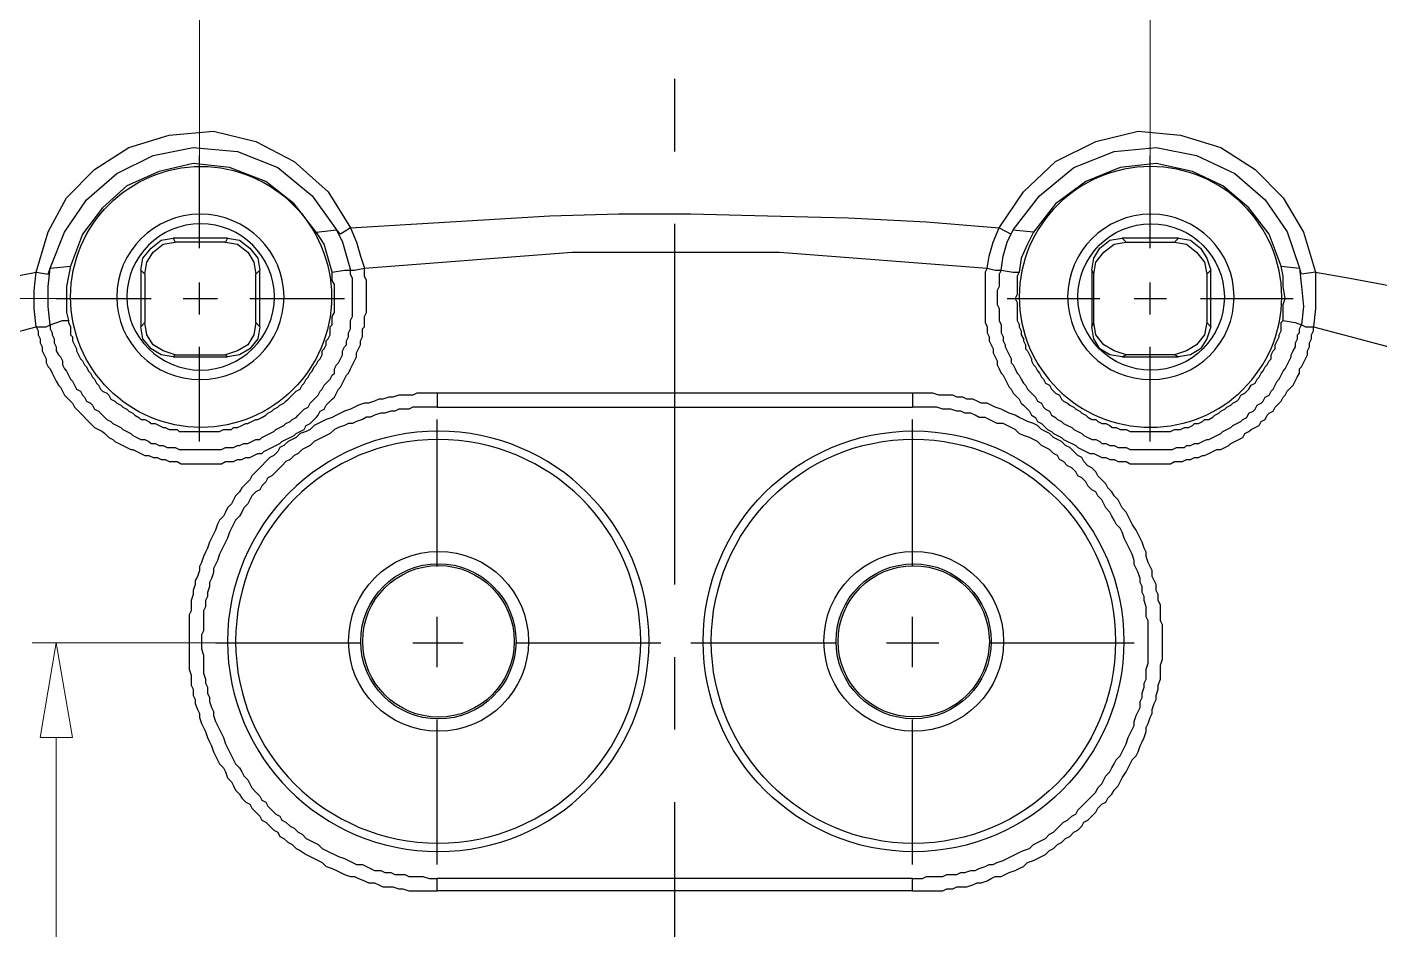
# Model space of a CAD drawing. Header units: millimetres. Extents: x 9 to 367, y 9 to 251.
# Drawn here: x 321.54 to 349.97, y 207.41 to 226.39 of the extents above; entities that cross this region are included whole.
import ezdxf

# ---------------------------------------------------------------- set-up
doc = ezdxf.new("R2010")
doc.units = ezdxf.units.MM
doc.layers.add('图层 1', color=7, linetype='Continuous')

msp = doc.modelspace()

# ---------------------------------------------------------------- linework, layer by layer
at = {"layer": '图层 1', "color": 3, "lineweight": 5}
for points in [[(325.162227, 223.689369), (325.162227, 237.532369)], [(345.143808, 223.689369), (345.143808, 237.532369)], [(322.156737, 220.683702), (298.111404, 220.683702)], [(325.500894, 213.444667), (321.648561, 213.444667)], [(321.818071, 211.454965), (322.156737, 213.444631)], [(322.156737, 213.444667), (322.495404, 211.455)], [(321.818071, 211.454965), (322.495404, 211.454965)], [(322.156737, 211.454965), (322.156737, 205.485965)]]:
    msp.add_lwpolyline(points, dxfattribs=at)
at = {"layer": '图层 1', "color": 1, "lineweight": 25}
for points in [[(335.153, 223.773929), (335.153, 225.297929)], [(325.162227, 221.742035), (325.162227, 223.689369)], [(345.143808, 221.742035), (345.143808, 223.689369)], [(335.153, 214.672333), (335.153, 222.25)], [(325.162227, 220.345035), (325.162227, 221.022369)], [(345.143808, 220.345035), (345.143808, 221.022369)], [(322.156737, 220.683702), (324.146404, 220.683702)], [(324.823596, 220.683702), (325.543263, 220.683702)], [(326.220561, 220.683702), (328.21058, 220.683702)], [(342.137929, 220.683702), (344.085616, 220.683702)], [(344.805141, 220.683702), (345.482474, 220.683702)], [(346.202141, 220.683702), (348.149474, 220.683702)], [(325.162227, 217.678), (325.162227, 219.667667)], [(345.143808, 217.678), (345.143808, 219.667667)], [(330.157631, 215.053369), (330.157631, 218.143702)], [(340.148404, 215.053369), (340.148404, 218.143702)], [(330.157631, 212.936702), (330.157631, 213.995035)], [(340.148404, 212.936702), (340.148404, 213.995035)], [(325.500894, 213.444667), (328.549247, 213.444667)], [(329.64949, 213.444667), (330.707824, 213.444667)], [(331.808526, 213.444667), (334.856878, 213.444667)], [(335.491667, 213.444667), (338.539667, 213.444667)], [(339.597859, 213.444667), (340.698526, 213.444667)], [(341.756929, 213.444667), (344.805282, 213.444667)], [(335.153, 211.624298), (335.153, 213.148298)], [(330.157631, 208.787929), (330.157631, 211.835929)], [(340.148404, 208.787929), (340.148404, 211.835929)], [(335.153, 202.480333), (335.153, 210.100333)]]:
    msp.add_lwpolyline(points, dxfattribs=at)
at = {"layer": '图层 1', "color": 7, "lineweight": 25}
for points in [[(321.733333, 221.234035), (321.987333, 222.080702), (322.368333, 222.800369), (322.960647, 223.393035), (323.680667, 223.858702), (324.527333, 224.112702), (325.458667, 224.197369), (326.347667, 223.985702), (327.152, 223.562369), (327.871667, 222.927369), (328.337333, 222.165369)], [(341.968808, 222.165263), (342.476455, 222.927263), (343.153788, 223.562263), (344.000808, 223.985596), (344.889455, 224.197263), (345.778808, 224.112596), (346.625122, 223.858596), (347.344788, 223.392929), (347.937808, 222.800263), (348.360788, 222.080596), (348.615141, 221.233929)], [(322.029596, 221.318631), (322.325929, 222.080631), (322.791596, 222.757965), (323.426596, 223.308298), (324.188596, 223.689298), (325.035616, 223.858631), (325.966596, 223.773965), (326.813616, 223.435298), (327.532929, 222.842631), (328.040929, 222.122965)], [(342.265071, 222.123035), (342.815404, 222.842702), (343.535071, 223.435369), (344.381737, 223.774035), (345.270737, 223.858702), (346.117404, 223.689369), (346.921737, 223.308369), (347.556737, 222.758035), (348.022051, 222.080702), (348.276404, 221.318702)], [(327.617561, 222.080667), (327.152247, 222.673333), (326.559227, 223.139), (325.797227, 223.435333), (325.03558, 223.52), (324.315914, 223.350667), (323.63858, 223.054333), (323.130227, 222.588667), (322.706894, 222.038333), (322.452894, 221.361)], [(347.895404, 221.361), (347.641051, 222.038333), (347.218071, 222.588667), (346.667737, 223.054333), (346.032737, 223.350667), (345.270737, 223.52), (344.508384, 223.435333), (343.788718, 223.139), (343.154071, 222.673333), (342.688404, 222.080667)], [(328.337227, 222.165263), (329.734227, 222.249929), (331.131227, 222.334596), (332.528227, 222.419263), (333.967561, 222.461596), (335.491561, 222.461596), (337.100227, 222.419263), (338.793914, 222.376929), (340.444561, 222.292263), (341.968914, 222.165263)], [(327.956192, 221.234035), (327.871878, 221.530369), (327.787212, 221.826702), (327.617526, 222.080702)], [(327.617561, 222.080667), (328.040894, 222.123)], [(328.040965, 222.123035), (328.167965, 221.869035), (328.252631, 221.572702), (328.337298, 221.276369)], [(328.125702, 222.038298), (328.041035, 222.122965)], [(328.337227, 222.165263), (328.125561, 222.038263)], [(328.337227, 222.165263), (328.464227, 221.868929), (328.549247, 221.572596), (328.633561, 221.318596)], [(341.714526, 221.318631), (341.756859, 221.572631), (341.841526, 221.868965), (341.968878, 222.165298)], [(341.968808, 222.165263), (342.222808, 222.038263), (342.265141, 222.122929)], [(342.010824, 221.276227), (342.053157, 221.572561), (342.137824, 221.868894), (342.265176, 222.122894)], [(342.265071, 222.123035), (342.688404, 222.080702)], [(342.688474, 222.080667), (342.561474, 221.826667), (342.434122, 221.530333), (342.391788, 221.234)], [(323.934737, 221.276227), (323.977071, 221.530227), (324.146404, 221.741894), (324.357718, 221.911227), (324.612071, 221.953561)], [(324.019157, 221.191667), (324.06149, 221.445667), (324.18849, 221.657333), (324.400157, 221.826667), (324.65451, 221.869)], [(324.612071, 221.953737), (324.654404, 221.869071)], [(325.755141, 221.953737), (324.612141, 221.953737)], [(325.712772, 221.868965), (324.654439, 221.868965)], [(325.712772, 221.868965), (325.966772, 221.826631), (326.178086, 221.657298), (326.305439, 221.445631), (326.347772, 221.191631)], [(325.755141, 221.953737), (325.712808, 221.869071)], [(325.755141, 221.953737), (326.009141, 221.911404), (326.220455, 221.742071), (326.390141, 221.530404), (326.432474, 221.276404)], [(343.915965, 221.276227), (343.958298, 221.530227), (344.085298, 221.741894), (344.296965, 221.911227), (344.550965, 221.953561)], [(343.958333, 221.191667), (344.000667, 221.445667), (344.17, 221.657333), (344.381667, 221.826667), (344.635667, 221.869)], [(344.550894, 221.953737), (344.635561, 221.869071)], [(345.736333, 221.953737), (344.551, 221.953737)], [(344.635631, 221.868965), (345.651631, 221.868965)], [(345.651596, 221.868965), (345.905596, 221.826631), (346.117263, 221.657298), (346.286596, 221.445631), (346.328929, 221.191631)], [(345.736333, 221.953737), (345.651667, 221.869071)], [(345.736333, 221.953737), (345.990333, 221.911404), (346.202, 221.742071), (346.329, 221.530404), (346.413667, 221.276404)], [(328.633526, 221.318631), (332.993859, 221.657298), (337.354545, 221.657298), (341.714526, 221.318631)], [(319.531929, 220.810631), (320.293929, 220.979965), (321.055929, 221.106965), (321.733263, 221.233965)], [(321.733333, 220.090965), (321.691, 220.471965), (321.691, 220.852965), (321.733333, 221.233965)], [(321.733333, 221.234035), (321.987333, 221.191702), (322.029667, 221.318702)], [(321.733333, 220.090965), (321.775667, 220.006298), (321.775667, 219.921631), (321.818, 219.836965), (321.818, 219.752298), (321.860333, 219.667631), (321.860333, 219.582965), (321.902314, 219.498298), (321.945, 219.413631), (321.945, 219.328965), (321.987333, 219.244298), (322.029667, 219.201965), (322.072, 219.117298), (322.114333, 219.032631), (322.156667, 218.947965), (322.199, 218.863298), (322.240981, 218.820965), (322.283667, 218.736298), (322.326, 218.651631), (322.368333, 218.609298), (322.453, 218.524631), (322.495333, 218.482298), (322.537667, 218.397631), (322.622333, 218.312965), (322.664667, 218.270631), (322.707, 218.228298), (322.791667, 218.143631), (322.834, 218.101298), (322.918667, 218.016631), (322.960647, 217.974298), (323.045667, 217.931965), (323.130333, 217.889631), (323.172667, 217.847298), (323.257333, 217.762631), (323.342, 217.720298), (323.384333, 217.677965), (323.469, 217.635631), (323.553667, 217.593298), (323.638333, 217.550965), (323.723, 217.508631), (323.765333, 217.508631), (323.85, 217.466298), (323.934667, 217.423965), (324.018981, 217.381631), (324.104, 217.381631), (324.188667, 217.339298), (324.273333, 217.339298), (324.357647, 217.296965), (324.442667, 217.296965), (324.527333, 217.254631), (324.612, 217.254631), (324.696667, 217.254631), (324.781333, 217.212298), (324.866, 217.212298), (324.950667, 217.212298), (325.035333, 217.212298), (325.12, 217.212298), (325.204667, 217.212298), (325.289333, 217.212298), (325.374, 217.212298), (325.458667, 217.212298), (325.543333, 217.212298), (325.628, 217.212298), (325.712667, 217.254631), (325.797333, 217.254631), (325.882, 217.254631), (325.966667, 217.296965), (326.051333, 217.296965), (326.135647, 217.339298), (326.220667, 217.339298), (326.305333, 217.381631), (326.39, 217.423965), (326.474314, 217.423965), (326.517, 217.466298), (326.601667, 217.508631), (326.686333, 217.550965), (326.771, 217.593298), (326.855667, 217.635631), (326.898, 217.677965), (326.982667, 217.720298), (327.067333, 217.762631), (327.152, 217.804965), (327.193981, 217.847298), (327.279, 217.889631), (327.363667, 217.931965), (327.406, 218.016631), (327.490667, 218.058965), (327.532647, 218.101298), (327.617667, 218.185965), (327.66, 218.228298), (327.702333, 218.312965), (327.787, 218.355298), (327.829333, 218.439965), (327.871667, 218.482298), (327.956333, 218.566965), (327.998667, 218.609298), (328.041, 218.693965), (328.083333, 218.778631), (328.125667, 218.820965), (328.168, 218.905631), (328.210333, 218.990298), (328.252314, 219.074965), (328.295, 219.117298), (328.337333, 219.201965), (328.379667, 219.286631), (328.422, 219.371298), (328.464333, 219.455965), (328.464333, 219.540631), (328.506667, 219.625298), (328.549, 219.709965), (328.549, 219.794631), (328.590981, 219.879298), (328.590981, 219.963965), (328.590981, 220.048631), (328.633667, 220.090965), (328.633667, 220.175631), (328.633667, 220.302631), (328.676, 220.387298), (328.676, 220.471965), (328.676, 220.556631), (328.676, 220.641298), (328.676, 220.725965), (328.676, 220.810631), (328.676, 220.895298), (328.676, 220.979965), (328.676, 221.064631), (328.633667, 221.149298), (328.633667, 221.233965), (328.633667, 221.318631)], [(322.029596, 220.133333), (321.987263, 220.514333), (321.987263, 220.937667), (322.029596, 221.318667)], [(322.029596, 221.318631), (322.452929, 221.360965)], [(322.029596, 220.133333), (322.029596, 220.048667), (322.071929, 219.964), (322.071929, 219.921667), (322.114263, 219.837), (322.114263, 219.752333), (322.156596, 219.667667), (322.156596, 219.583), (322.198929, 219.498333), (322.241263, 219.456), (322.283596, 219.371333), (322.283596, 219.286667), (322.325929, 219.202), (322.368263, 219.159667), (322.410596, 219.075), (322.452929, 218.990333), (322.495263, 218.948), (322.537596, 218.863333), (322.580282, 218.778667), (322.664596, 218.736333), (322.706929, 218.651667), (322.749263, 218.609333), (322.791596, 218.524667), (322.876263, 218.482333), (322.918949, 218.44), (322.960929, 218.355333), (323.045596, 218.313), (323.087929, 218.270667), (323.172596, 218.186), (323.214929, 218.143667), (323.299596, 218.101333), (323.341929, 218.059), (323.426596, 218.016667), (323.511263, 217.974333), (323.553596, 217.932), (323.638616, 217.889667), (323.722929, 217.847333), (323.765263, 217.805), (323.849929, 217.762667), (323.934596, 217.720333), (324.019263, 217.720333), (324.103929, 217.678), (324.146263, 217.635667), (324.230929, 217.635667), (324.315596, 217.593333), (324.400263, 217.593333), (324.484929, 217.551), (324.569596, 217.551), (324.654263, 217.551), (324.738929, 217.508667), (324.823596, 217.508667), (324.865929, 217.508667), (324.950596, 217.508667), (325.035616, 217.508667), (325.119929, 217.508667), (325.204596, 217.508667), (325.289263, 217.508667), (325.373929, 217.508667), (325.458596, 217.508667), (325.543263, 217.508667), (325.627929, 217.508667), (325.712596, 217.551), (325.797263, 217.551), (325.881929, 217.551), (325.966596, 217.593333), (326.008929, 217.593333), (326.093949, 217.635667), (326.178263, 217.635667), (326.262929, 217.678), (326.347596, 217.720333), (326.432263, 217.720333), (326.474596, 217.762667), (326.559263, 217.805), (326.643929, 217.847333), (326.728596, 217.889667), (326.770929, 217.932), (326.855596, 217.974333), (326.940263, 218.016667), (326.982596, 218.059), (327.067263, 218.101333), (327.109596, 218.143667), (327.194263, 218.186), (327.236596, 218.228333), (327.321263, 218.313), (327.363596, 218.355333), (327.448263, 218.397667), (327.490596, 218.482333), (327.532929, 218.524667), (327.617596, 218.609333), (327.659929, 218.651667), (327.702263, 218.736333), (327.744596, 218.778667), (327.786929, 218.863333), (327.829263, 218.905667), (327.913929, 218.990333), (327.956263, 219.075), (327.998596, 219.117333), (327.998596, 219.202), (328.040929, 219.286667), (328.083263, 219.329), (328.125596, 219.413667), (328.167929, 219.498333), (328.167929, 219.583), (328.210616, 219.667667), (328.252596, 219.71), (328.252596, 219.794667), (328.294929, 219.879333), (328.294929, 219.964), (328.337263, 220.048667), (328.337263, 220.133333), (328.337263, 220.218), (328.379596, 220.302667), (328.379596, 220.387333), (328.379596, 220.472), (328.379596, 220.556667), (328.379596, 220.599), (328.379596, 220.683667), (328.379596, 220.768333), (328.379596, 220.853), (328.379596, 220.937667), (328.379596, 221.022333), (328.379596, 221.107), (328.337263, 221.191667), (328.337263, 221.276333)], [(322.453, 221.361), (322.410667, 221.149333), (322.368333, 220.937667), (322.368333, 220.683667)], [(322.410631, 220.217894), (322.410631, 220.175561), (322.452965, 220.090894), (322.452965, 220.006227), (322.452965, 219.921561), (322.495298, 219.879227), (322.495298, 219.794561), (322.537631, 219.709894), (322.579965, 219.625227), (322.579965, 219.582894), (322.622298, 219.498227), (322.664631, 219.413561), (322.706965, 219.371227), (322.749298, 219.286561), (322.791631, 219.244227), (322.833965, 219.159561), (322.876298, 219.117227), (322.918631, 219.032561), (322.960965, 218.990227), (323.003298, 218.905561), (323.045631, 218.863227), (323.087965, 218.778561), (323.130298, 218.736227), (323.214965, 218.693894), (323.257298, 218.651561), (323.299631, 218.566894), (323.384298, 218.524561), (323.426631, 218.482227), (323.511298, 218.439894), (323.553631, 218.397561), (323.638298, 218.355227), (323.680631, 218.312894), (323.765298, 218.270561), (323.807631, 218.228227), (323.892298, 218.185894), (323.934631, 218.143561), (324.019298, 218.143561), (324.103965, 218.101227), (324.146298, 218.058894), (324.230965, 218.058894), (324.315631, 218.016561), (324.400298, 217.974227), (324.442631, 217.974227), (324.527298, 217.931894), (324.611965, 217.931894), (324.696631, 217.931894), (324.738965, 217.889561), (324.823631, 217.889561), (324.908298, 217.889561), (324.992965, 217.889561), (325.077631, 217.889561), (325.162298, 217.889561), (325.204631, 217.889561), (325.289298, 217.889561), (325.373965, 217.889561), (325.458631, 217.889561), (325.543298, 217.889561), (325.585631, 217.889561), (325.670298, 217.931894), (325.754965, 217.931894), (325.839631, 217.931894), (325.881965, 217.974227), (325.966631, 217.974227), (326.051298, 218.016561), (326.135965, 218.058894), (326.178298, 218.058894), (326.262965, 218.101227), (326.347631, 218.143561), (326.389965, 218.143561), (326.474631, 218.185894), (326.559298, 218.228227), (326.601631, 218.270561), (326.686298, 218.312894), (326.728631, 218.355227), (326.813298, 218.397561), (326.855631, 218.439894), (326.940298, 218.482227), (326.982631, 218.524561), (327.024965, 218.566894), (327.109631, 218.651561), (327.151965, 218.693894), (327.194298, 218.736227), (327.278965, 218.778561), (327.321298, 218.863227), (327.363631, 218.905561), (327.405965, 218.990227), (327.448298, 219.032561), (327.490631, 219.117227), (327.532965, 219.159561), (327.575298, 219.244227), (327.617631, 219.286561), (327.659965, 219.371227), (327.702298, 219.413561), (327.744631, 219.498227), (327.744631, 219.582894), (327.786965, 219.625227), (327.829298, 219.709894), (327.829298, 219.794561), (327.871631, 219.836894), (327.913965, 219.921561), (327.913965, 220.006227), (327.913965, 220.090894), (327.956298, 220.133227), (327.956298, 220.217894), (327.956298, 220.302561), (327.998631, 220.387227), (327.998631, 220.471894), (327.998631, 220.514227), (327.998631, 220.598894), (327.998631, 220.683561), (327.998631, 220.768227), (327.998631, 220.852894), (327.998631, 220.937561), (327.998631, 220.979894), (327.956298, 221.064561), (327.956298, 221.149227), (327.956298, 221.233894)], [(323.934737, 221.276227), (324.019051, 221.191561)], [(323.934737, 221.276227), (323.934737, 220.090894)], [(324.019157, 221.191667), (324.019157, 220.175667)], [(326.347702, 220.175702), (326.347702, 221.191702)], [(326.432439, 221.276227), (326.347772, 221.191561)], [(326.432439, 220.090965), (326.432439, 221.276298)], [(327.956192, 221.234035), (328.210545, 221.276369), (328.337192, 221.276369)], [(328.337227, 221.276227), (328.421894, 221.276227)], [(328.422, 221.276227), (328.633667, 221.318561)], [(341.714526, 221.318631), (341.672192, 221.233965), (341.672192, 221.149298), (341.672192, 221.064631), (341.672192, 220.979965), (341.672192, 220.895298), (341.672192, 220.810631), (341.672192, 220.725965), (341.672192, 220.641298), (341.672192, 220.556631), (341.672192, 220.471965), (341.672192, 220.387298), (341.672192, 220.302631), (341.672192, 220.175631), (341.714526, 220.090965), (341.714526, 220.048631), (341.714526, 219.963965), (341.756859, 219.879298), (341.756859, 219.794631), (341.799192, 219.709965), (341.841526, 219.625298), (341.841526, 219.540631), (341.883859, 219.455965), (341.926545, 219.371298), (341.926545, 219.286631), (341.968878, 219.201965), (342.010859, 219.117298), (342.053192, 219.074965), (342.095526, 218.990298), (342.137859, 218.905631), (342.180192, 218.820965), (342.222526, 218.778631), (342.265212, 218.693965), (342.349526, 218.609298), (342.391859, 218.566965), (342.434192, 218.482298), (342.476526, 218.439965), (342.561192, 218.355298), (342.603878, 218.312965), (342.646212, 218.228298), (342.730526, 218.185965), (342.772859, 218.101298), (342.857526, 218.058965), (342.899859, 218.016631), (342.984878, 217.931965), (343.069192, 217.889631), (343.111526, 217.847298), (343.196192, 217.804965), (343.280859, 217.762631), (343.323545, 217.720298), (343.407859, 217.677965), (343.492526, 217.635631), (343.577192, 217.593298), (343.619526, 217.550965), (343.704545, 217.508631), (343.788859, 217.466298), (343.873526, 217.423965), (343.958192, 217.423965), (344.043212, 217.381631), (344.127526, 217.339298), (344.212192, 217.339298), (344.296859, 217.296965), (344.381878, 217.296965), (344.466192, 217.254631), (344.550859, 217.254631), (344.635526, 217.254631), (344.720545, 217.212298), (344.805212, 217.212298), (344.889526, 217.212298), (344.974192, 217.212298), (345.058859, 217.212298), (345.143878, 217.212298), (345.228192, 217.212298), (345.312859, 217.212298), (345.397526, 217.212298), (345.482545, 217.212298), (345.566859, 217.212298), (345.651526, 217.254631), (345.736192, 217.254631), (345.821212, 217.254631), (345.905526, 217.296965), (345.990192, 217.296965), (346.074859, 217.339298), (346.159878, 217.339298), (346.244192, 217.381631), (346.286526, 217.381631), (346.371192, 217.423965), (346.455859, 217.466298), (346.540878, 217.508631), (346.625192, 217.508631), (346.709859, 217.550965), (346.794526, 217.593298), (346.837212, 217.635631), (346.921878, 217.677965), (347.006192, 217.720298), (347.090859, 217.762631), (347.133192, 217.847298), (347.218212, 217.889631), (347.260545, 217.931965), (347.344859, 217.974298), (347.429526, 218.016631), (347.471859, 218.101298), (347.556878, 218.143631), (347.599212, 218.228298), (347.641192, 218.270631), (347.725859, 218.312965), (347.768192, 218.397631), (347.852859, 218.482298), (347.895545, 218.524631), (347.937878, 218.609298), (347.980212, 218.651631), (348.022192, 218.736298), (348.106859, 218.820965), (348.149192, 218.863298), (348.191526, 218.947965), (348.233859, 219.032631), (348.276545, 219.117298), (348.276545, 219.201965), (348.318878, 219.244298), (348.360859, 219.328965), (348.403192, 219.413631), (348.445526, 219.498298), (348.445526, 219.582965), (348.487859, 219.667631), (348.487859, 219.752298), (348.530192, 219.836965), (348.530192, 219.921631), (348.572526, 220.006298), (348.572526, 220.090965)], [(341.714526, 221.318631), (341.883859, 221.276298), (342.010859, 221.276298)], [(342.010824, 221.276227), (341.968843, 221.191561), (341.968843, 221.106894), (341.968843, 221.022227), (341.968843, 220.937561), (341.92651, 220.852894), (341.92651, 220.768227), (341.92651, 220.683561), (341.92651, 220.598894), (341.92651, 220.556561), (341.968843, 220.471894), (341.968843, 220.387227), (341.968843, 220.302561), (341.968843, 220.217894), (342.010824, 220.133227), (342.010824, 220.048561), (342.010824, 219.963894), (342.053157, 219.879227), (342.053157, 219.794561), (342.09549, 219.709894), (342.09549, 219.667561), (342.137824, 219.582894), (342.180157, 219.498227), (342.222843, 219.413561), (342.222843, 219.328894), (342.265176, 219.286561), (342.30751, 219.201894), (342.34949, 219.117227), (342.391824, 219.074894), (342.434157, 218.990227), (342.47649, 218.905561), (342.518824, 218.863227), (342.56151, 218.778561), (342.603843, 218.736227), (342.68851, 218.651561), (342.73049, 218.609227), (342.772824, 218.524561), (342.85749, 218.482227), (342.900176, 218.397561), (342.94251, 218.355227), (343.027176, 218.312894), (343.069157, 218.228227), (343.153824, 218.185894), (343.196157, 218.143561), (343.281176, 218.101227), (343.32351, 218.058894), (343.407824, 218.016561), (343.49249, 217.974227), (343.534824, 217.931894), (343.619843, 217.889561), (343.70451, 217.847227), (343.746843, 217.804894), (343.831157, 217.762561), (343.915824, 217.720227), (344.000843, 217.720227), (344.08551, 217.677894), (344.12749, 217.635561), (344.212157, 217.635561), (344.296824, 217.593227), (344.381843, 217.593227), (344.466157, 217.550894), (344.550824, 217.550894), (344.63549, 217.550894), (344.72051, 217.508561), (344.805176, 217.508561), (344.847157, 217.508561), (344.931824, 217.508561), (345.016843, 217.508561), (345.10151, 217.508561), (345.185824, 217.508561), (345.27049, 217.508561), (345.355157, 217.508561), (345.440176, 217.508561), (345.52449, 217.508561), (345.609157, 217.508561), (345.693824, 217.550894), (345.778843, 217.550894), (345.86351, 217.550894), (345.90549, 217.593227), (345.990157, 217.593227), (346.075176, 217.635561), (346.159843, 217.635561), (346.244157, 217.677894), (346.328824, 217.720227), (346.371157, 217.720227), (346.456176, 217.762561), (346.540843, 217.804894), (346.625157, 217.847227), (346.66749, 217.889561), (346.752157, 217.931894), (346.837176, 217.974227), (346.87951, 218.016561), (346.963824, 218.058894), (347.04849, 218.101227), (347.090824, 218.143561), (347.175843, 218.185894), (347.218176, 218.270561), (347.30249, 218.312894), (347.344824, 218.355227), (347.387157, 218.439894), (347.471824, 218.482227), (347.51451, 218.524561), (347.556843, 218.609227), (347.641157, 218.651561), (347.68349, 218.736227), (347.725824, 218.778561), (347.768157, 218.863227), (347.81049, 218.947894), (347.853176, 218.990227), (347.89551, 219.074894), (347.937843, 219.159561), (347.980176, 219.201894), (348.022157, 219.286561), (348.06449, 219.371227), (348.106824, 219.455894), (348.106824, 219.498227), (348.149157, 219.582894), (348.191843, 219.667561), (348.191843, 219.752227), (348.234176, 219.836894), (348.234176, 219.921561), (348.27651, 219.963894), (348.27651, 220.048561), (348.318843, 220.133227)], [(342.010824, 221.276227), (342.265176, 221.233894), (342.391824, 221.233894)], [(342.391859, 221.234035), (342.349526, 221.149369), (342.349526, 221.064702), (342.349526, 220.980035), (342.349526, 220.937702), (342.349526, 220.853035), (342.349526, 220.768369), (342.307545, 220.683702), (342.349526, 220.599035), (342.349526, 220.514369), (342.349526, 220.472035), (342.349526, 220.387369), (342.349526, 220.302702), (342.349526, 220.218035), (342.391859, 220.133369), (342.391859, 220.091035), (342.434192, 220.006369), (342.434192, 219.921702), (342.476526, 219.837035), (342.476526, 219.794702), (342.518859, 219.710035), (342.518859, 219.625369), (342.561192, 219.583035), (342.603878, 219.498369), (342.646212, 219.413702), (342.646212, 219.371369), (342.688545, 219.286702), (342.730526, 219.244369), (342.772859, 219.159702), (342.815192, 219.117369), (342.857526, 219.032702), (342.899859, 218.990369), (342.942545, 218.905702), (343.027212, 218.863369), (343.069192, 218.778702), (343.111526, 218.736369), (343.153859, 218.694035), (343.238526, 218.651702), (343.281212, 218.567035), (343.323545, 218.524702), (343.407859, 218.482369), (343.450192, 218.440035), (343.534859, 218.397702), (343.577192, 218.355369), (343.662212, 218.313035), (343.704545, 218.270702), (343.788859, 218.228369), (343.831192, 218.186035), (343.915859, 218.143702), (344.000878, 218.143702), (344.043212, 218.101369), (344.127526, 218.059035), (344.212192, 218.059035), (344.296859, 218.016702), (344.339545, 217.974369), (344.424212, 217.974369), (344.508526, 217.932035), (344.593192, 217.932035), (344.635526, 217.932035), (344.720545, 217.889702), (344.805212, 217.889702), (344.889526, 217.889702), (344.974192, 217.889702), (345.016526, 217.889702), (345.101545, 217.889702), (345.185859, 217.889702), (345.270526, 217.889702), (345.355192, 217.889702), (345.397878, 217.889702), (345.482545, 217.889702), (345.566859, 217.889702), (345.651526, 217.932035), (345.736192, 217.932035), (345.778878, 217.932035), (345.863545, 217.974369), (345.947859, 217.974369), (346.032526, 218.016702), (346.074859, 218.059035), (346.159878, 218.059035), (346.244192, 218.101369), (346.286526, 218.143702), (346.371192, 218.143702), (346.456212, 218.186035), (346.498545, 218.228369), (346.582859, 218.270702), (346.625192, 218.313035), (346.709859, 218.355369), (346.752192, 218.397702), (346.837212, 218.440035), (346.879545, 218.482369), (346.963859, 218.524702), (347.006192, 218.567035), (347.048526, 218.651702), (347.133192, 218.694035), (347.175878, 218.736369), (347.218212, 218.778702), (347.260545, 218.863369), (347.344859, 218.905702), (347.387192, 218.990369), (347.429526, 219.032702), (347.471859, 219.117369), (347.514545, 219.159702), (347.556878, 219.244369), (347.599212, 219.286702), (347.641192, 219.371369), (347.683526, 219.413702), (347.683526, 219.498369), (347.725859, 219.583035), (347.768192, 219.625369), (347.768192, 219.710035), (347.810526, 219.794702), (347.852859, 219.879369), (347.852859, 219.921702), (347.895545, 220.006369), (347.895545, 220.091035), (347.895545, 220.175702), (347.937878, 220.218035)], [(343.915965, 221.276227), (343.958298, 221.191561)], [(343.915965, 221.276227), (343.915965, 220.090894)], [(343.958333, 220.175702), (343.958333, 221.191702)], [(346.328894, 221.191667), (346.328894, 220.175667)], [(346.413667, 221.276227), (346.329, 221.191561)], [(346.413667, 220.090965), (346.413667, 221.276298)], [(347.895404, 221.361), (348.276404, 221.318667)], [(347.980141, 220.683702), (347.937808, 220.937702), (347.937808, 221.149369), (347.895474, 221.361035)], [(348.615071, 221.234035), (348.318737, 221.191702), (348.276404, 221.318702)], [(348.276404, 221.318631), (348.318737, 220.937631), (348.360718, 220.514298), (348.318737, 220.133298)], [(348.615071, 221.234035), (348.615071, 220.853035), (348.615071, 220.472035), (348.572737, 220.091035)], [(348.615071, 221.234035), (349.334737, 221.107035), (350.054404, 220.980035), (350.816051, 220.810702)], [(322.368263, 220.683702), (322.368263, 220.556702), (322.368263, 220.387369), (322.410596, 220.218035)], [(347.937772, 220.217894), (347.937772, 220.387227), (347.937772, 220.556561), (347.980106, 220.683561)], [(319.870561, 219.582965), (320.505561, 219.752298), (321.098227, 219.921631), (321.733227, 220.090965)], [(321.733333, 220.090965), (321.945, 220.090965), (322.029667, 220.133298)], [(322.029596, 220.133333), (322.283596, 220.218), (322.410596, 220.218)], [(323.934737, 220.090965), (324.019051, 220.175631)], [(324.612071, 219.456035), (324.357718, 219.498369), (324.146404, 219.625369), (323.977071, 219.837035), (323.934737, 220.091035)], [(324.654439, 219.498404), (324.400086, 219.583071), (324.188772, 219.710071), (324.06142, 219.921737), (324.019086, 220.175737)], [(326.347702, 220.175702), (326.305369, 219.921702), (326.178369, 219.710035), (325.966702, 219.583035), (325.712702, 219.498369)], [(326.432439, 220.090965), (326.390106, 219.836965), (326.22042, 219.625298), (326.009106, 219.498298), (325.755106, 219.455965)], [(326.432439, 220.090965), (326.347772, 220.175631)], [(344.550894, 219.456035), (344.296894, 219.498369), (344.08558, 219.625369), (343.958228, 219.837035), (343.915894, 220.091035)], [(343.915965, 220.090965), (343.958298, 220.175631)], [(344.635631, 219.498404), (344.381631, 219.583071), (344.169965, 219.710071), (344.000631, 219.921737), (343.958298, 220.175737)], [(346.328894, 220.175702), (346.286561, 219.921702), (346.117227, 219.710035), (345.905561, 219.583035), (345.651561, 219.498369)], [(346.413667, 220.090965), (346.329, 219.836965), (346.202, 219.625298), (345.990333, 219.498298), (345.736333, 219.455965)], [(346.413667, 220.090965), (346.329, 220.175631)], [(347.937772, 220.217894), (348.191772, 220.175561), (348.318772, 220.133227)], [(348.318808, 220.133333), (348.403122, 220.091)], [(348.403192, 220.090965), (348.572526, 220.090965)], [(348.572702, 220.090965), (349.207702, 219.921631), (349.842702, 219.752298), (350.477349, 219.582965)], [(324.612071, 219.456035), (324.654404, 219.498369)], [(324.654439, 219.498404), (325.712772, 219.498404)], [(325.755141, 219.456035), (325.712808, 219.498369)], [(344.550894, 219.456035), (344.635561, 219.498369)], [(345.651596, 219.498404), (344.635596, 219.498404)], [(345.736333, 219.456035), (345.651667, 219.498369)], [(324.612071, 219.456035), (325.755071, 219.456035)], [(344.550894, 219.456035), (345.736227, 219.456035)], [(330.157631, 218.693965), (330.072965, 218.693965), (329.945965, 218.693965), (329.861298, 218.693965), (329.734298, 218.693965), (329.649631, 218.651631), (329.564965, 218.651631), (329.437965, 218.651631), (329.353298, 218.651631), (329.226298, 218.609298), (329.141631, 218.609298), (329.014631, 218.566965), (328.930317, 218.566965), (328.845298, 218.524631), (328.718298, 218.482298), (328.633631, 218.482298), (328.506631, 218.439965), (328.421965, 218.397631), (328.337298, 218.355298), (328.210298, 218.312965), (328.125631, 218.270631), (328.040965, 218.228298), (327.956298, 218.185965), (327.829298, 218.143631), (327.744631, 218.101298), (327.659965, 218.058965), (327.575298, 218.016631), (327.490631, 217.931965), (327.405965, 217.889631), (327.278965, 217.847298), (327.194298, 217.762631), (327.109631, 217.720298), (327.024965, 217.677965), (326.940298, 217.593298), (326.855631, 217.550965), (326.813651, 217.466298), (326.728631, 217.381631), (326.643965, 217.339298), (326.559298, 217.254631), (326.474631, 217.169965), (326.432298, 217.127631), (326.347631, 217.042965), (326.262965, 216.958298), (326.220631, 216.873631), (326.135965, 216.788965), (326.051298, 216.704298), (326.008965, 216.619631), (325.924298, 216.534965), (325.881965, 216.450298), (325.839631, 216.365631), (325.755317, 216.280965), (325.712631, 216.196298), (325.670298, 216.111631), (325.585631, 216.026965), (325.543298, 215.942298), (325.500965, 215.815298), (325.458631, 215.730631), (325.416298, 215.645965), (325.373965, 215.561298), (325.331631, 215.434298), (325.289298, 215.349631), (325.246965, 215.264965), (325.204631, 215.137965), (325.162298, 215.053298), (325.162298, 214.968631), (325.119965, 214.841631), (325.077631, 214.756965), (325.077631, 214.672298), (325.035298, 214.545298), (325.035298, 214.460631), (324.992965, 214.333631), (324.992965, 214.248965), (324.992965, 214.121965), (324.950631, 214.037298), (324.950631, 213.910298), (324.950631, 213.825631), (324.950631, 213.698631), (324.950631, 213.613965), (324.950631, 213.529298), (324.950631, 213.402298), (324.950631, 213.317631), (324.950631, 213.190631), (324.950631, 213.105965), (324.950631, 212.978965), (324.950631, 212.894298), (324.992965, 212.767298), (324.992965, 212.682631), (324.992965, 212.555631), (325.035298, 212.470965), (325.035298, 212.343965), (325.077631, 212.259298), (325.077631, 212.174631), (325.119965, 212.047631), (325.162298, 211.962965), (325.162298, 211.878298), (325.204631, 211.751298), (325.246965, 211.666631), (325.289298, 211.581965), (325.331631, 211.454965), (325.373965, 211.370298), (325.416298, 211.285631), (325.458631, 211.158631), (325.500965, 211.073965), (325.543298, 210.989298), (325.585631, 210.904631), (325.670298, 210.819965), (325.712631, 210.735298), (325.755317, 210.608298), (325.839631, 210.523631), (325.881965, 210.438965), (325.924298, 210.354298), (326.008965, 210.269631), (326.051298, 210.184965), (326.135965, 210.100298), (326.220631, 210.057965), (326.262965, 209.973298), (326.347631, 209.888631), (326.432298, 209.803965), (326.474631, 209.719298), (326.559298, 209.676965), (326.643965, 209.592298), (326.728631, 209.507631), (326.813651, 209.465298), (326.855631, 209.380631), (326.940298, 209.338298), (327.024965, 209.253631), (327.109631, 209.211298), (327.194298, 209.126631), (327.278965, 209.084298), (327.405965, 208.999631), (327.490631, 208.957298), (327.575298, 208.914965), (327.659965, 208.872631), (327.744631, 208.830298), (327.829298, 208.745631), (327.956298, 208.703298), (328.040965, 208.660965), (328.125631, 208.618631), (328.210298, 208.576298), (328.337298, 208.533965), (328.421965, 208.533965), (328.506631, 208.491631), (328.633631, 208.449298), (328.718298, 208.406965), (328.845298, 208.406965), (328.930317, 208.364631), (329.014631, 208.322298), (329.141631, 208.322298), (329.226298, 208.322298), (329.353298, 208.279965), (329.437965, 208.279965), (329.564965, 208.237631), (329.649631, 208.237631), (329.734298, 208.237631), (329.861298, 208.237631), (329.945965, 208.237631), (330.072965, 208.237631), (330.157631, 208.237631)], [(330.157631, 218.693965), (330.157631, 218.397631)], [(340.148404, 218.693965), (330.157737, 218.693965)], [(340.148404, 218.693965), (340.148404, 218.397631)], [(340.148404, 208.237596), (340.275051, 208.237596), (340.360071, 208.237596), (340.487071, 208.237596), (340.571737, 208.237596), (340.698737, 208.237596), (340.783404, 208.237596), (340.868071, 208.279929), (340.994718, 208.279929), (341.079737, 208.322263), (341.206737, 208.322263), (341.291051, 208.322263), (341.418404, 208.364596), (341.503071, 208.406929), (341.587737, 208.406929), (341.714384, 208.449263), (341.799404, 208.491596), (341.884071, 208.533929), (342.010718, 208.533929), (342.095737, 208.576263), (342.180404, 208.618596), (342.307404, 208.660929), (342.391718, 208.703263), (342.476737, 208.745596), (342.561404, 208.830263), (342.688404, 208.872596), (342.772718, 208.914929), (342.857737, 208.957263), (342.942404, 208.999596), (343.027071, 209.084263), (343.111384, 209.126596), (343.196404, 209.211263), (343.281071, 209.253596), (343.365737, 209.338263), (343.450051, 209.380596), (343.535071, 209.465263), (343.619737, 209.507596), (343.704404, 209.592263), (343.746737, 209.676929), (343.831051, 209.719263), (343.916071, 209.803929), (344.000737, 209.888596), (344.043071, 209.973263), (344.127384, 210.057929), (344.212404, 210.100263), (344.254737, 210.184929), (344.339404, 210.269596), (344.381737, 210.354263), (344.466051, 210.438929), (344.508384, 210.523596), (344.550718, 210.608263), (344.635737, 210.735263), (344.678071, 210.819929), (344.720404, 210.904596), (344.762737, 210.989263), (344.847051, 211.073929), (344.889384, 211.158596), (344.932071, 211.285596), (344.974404, 211.370263), (345.016737, 211.454929), (345.059071, 211.581929), (345.059071, 211.666596), (345.101404, 211.751263), (345.143737, 211.878263), (345.185718, 211.962929), (345.185718, 212.047596), (345.228051, 212.174596), (345.270737, 212.259263), (345.270737, 212.343929), (345.313071, 212.470929), (345.313071, 212.555596), (345.355404, 212.682596), (345.355404, 212.767263), (345.355404, 212.894263), (345.355404, 212.978929), (345.397737, 213.105929), (345.397737, 213.190596), (345.397737, 213.317596), (345.397737, 213.402263), (345.397737, 213.529263), (345.397737, 213.613929), (345.397737, 213.698596), (345.397737, 213.825596), (345.355404, 213.910263), (345.355404, 214.037263), (345.355404, 214.121929), (345.355404, 214.248929), (345.313071, 214.333596), (345.313071, 214.460596), (345.270737, 214.545263), (345.270737, 214.672263), (345.228051, 214.756929), (345.185718, 214.841596), (345.185718, 214.968596), (345.143737, 215.053263), (345.101404, 215.137929), (345.059071, 215.264929), (345.059071, 215.349596), (345.016737, 215.434263), (344.974404, 215.561263), (344.932071, 215.645929), (344.889384, 215.730596), (344.847051, 215.815263), (344.762737, 215.942263), (344.720404, 216.026929), (344.678071, 216.111596), (344.635737, 216.196263), (344.550718, 216.280929), (344.508384, 216.365596), (344.466051, 216.450263), (344.381737, 216.534929), (344.339404, 216.619596), (344.254737, 216.704263), (344.212404, 216.788929), (344.127384, 216.873596), (344.043071, 216.958263), (344.000737, 217.042929), (343.916071, 217.127596), (343.831051, 217.169929), (343.746737, 217.254596), (343.704404, 217.339263), (343.619737, 217.381596), (343.535071, 217.466263), (343.450051, 217.550929), (343.365737, 217.593263), (343.281071, 217.677929), (343.196404, 217.720263), (343.111384, 217.762596), (343.027071, 217.847263), (342.942404, 217.889596), (342.857737, 217.931929), (342.772718, 218.016596), (342.688404, 218.058929), (342.561404, 218.101263), (342.476737, 218.143596), (342.391718, 218.185929), (342.307404, 218.228263), (342.180404, 218.270596), (342.095737, 218.312929), (342.010718, 218.355263), (341.884071, 218.397596), (341.799404, 218.439929), (341.714384, 218.482263), (341.587737, 218.482263), (341.503071, 218.524596), (341.418404, 218.566929), (341.291051, 218.566929), (341.206737, 218.609263), (341.079737, 218.609263), (340.994718, 218.651596), (340.868071, 218.651596), (340.783404, 218.651596), (340.698737, 218.651596), (340.571737, 218.693929), (340.487071, 218.693929), (340.360071, 218.693929), (340.275051, 218.693929), (340.148404, 218.693929)], [(330.157631, 218.397702), (330.072965, 218.397702), (329.988651, 218.397702), (329.861298, 218.397702), (329.776631, 218.397702), (329.649631, 218.397702), (329.564965, 218.355369), (329.480298, 218.355369), (329.353298, 218.355369), (329.268631, 218.313035), (329.183965, 218.313035), (329.056965, 218.270702), (328.972298, 218.270702), (328.845298, 218.228369), (328.760631, 218.186035), (328.675965, 218.186035), (328.591298, 218.143702), (328.464298, 218.101369), (328.379631, 218.059035), (328.294965, 218.059035), (328.210298, 218.016702), (328.083298, 217.974369), (327.998631, 217.932035), (327.913965, 217.847369), (327.829298, 217.805035), (327.744631, 217.762702), (327.659965, 217.720369), (327.575298, 217.678035), (327.490631, 217.593369), (327.405965, 217.551035), (327.321298, 217.508702), (327.236631, 217.424035), (327.151965, 217.381702), (327.067298, 217.297035), (326.982631, 217.254702), (326.897965, 217.170035), (326.855631, 217.127702), (326.770965, 217.043035), (326.686298, 216.958369), (326.601631, 216.916035), (326.559298, 216.831369), (326.474631, 216.746702), (326.432298, 216.662035), (326.347631, 216.619702), (326.262965, 216.535035), (326.220631, 216.450369), (326.178298, 216.365702), (326.093631, 216.281035), (326.051298, 216.196369), (326.008965, 216.111702), (325.924298, 216.027035), (325.881965, 215.942369), (325.839631, 215.857702), (325.797298, 215.773035), (325.755317, 215.646035), (325.712631, 215.561369), (325.670298, 215.476702), (325.627965, 215.392035), (325.585631, 215.307369), (325.543298, 215.180369), (325.500965, 215.095702), (325.458631, 215.011035), (325.458631, 214.926369), (325.416298, 214.799369), (325.373965, 214.714702), (325.373965, 214.630035), (325.331631, 214.503035), (325.331631, 214.418369), (325.289298, 214.333702), (325.289298, 214.206702), (325.246965, 214.122035), (325.246965, 213.995035), (325.246965, 213.910369), (325.246965, 213.825702), (325.246965, 213.698702), (325.204631, 213.614035), (325.204631, 213.529369), (325.204631, 213.402369), (325.204631, 213.317702), (325.246965, 213.190702), (325.246965, 213.106035), (325.246965, 213.021369), (325.246965, 212.894369), (325.246965, 212.809702), (325.289298, 212.682702), (325.289298, 212.598035), (325.331631, 212.513369), (325.331631, 212.386369), (325.373965, 212.301702), (325.373965, 212.217035), (325.416298, 212.090035), (325.458631, 212.005369), (325.458631, 211.920702), (325.500965, 211.793702), (325.543298, 211.709035), (325.585631, 211.624369), (325.627965, 211.539702), (325.670298, 211.455035), (325.712631, 211.328035), (325.755317, 211.243369), (325.797298, 211.158702), (325.839631, 211.074035), (325.881965, 210.989369), (325.924298, 210.904702), (326.008965, 210.820035), (326.051298, 210.735369), (326.093631, 210.650702), (326.178298, 210.566035), (326.220631, 210.481369), (326.262965, 210.396702), (326.347631, 210.312035), (326.432298, 210.227369), (326.474631, 210.142702), (326.559298, 210.100369), (326.601631, 210.015702), (326.686298, 209.931035), (326.770965, 209.846369), (326.855631, 209.804035), (326.897965, 209.719369), (326.982631, 209.677035), (327.067298, 209.592369), (327.151965, 209.550035), (327.236631, 209.465369), (327.321298, 209.423035), (327.405965, 209.338369), (327.490631, 209.296035), (327.575298, 209.253702), (327.659965, 209.211369), (327.744631, 209.126702), (327.829298, 209.084369), (327.913965, 209.042035), (327.998631, 208.999702), (328.083298, 208.957369), (328.210298, 208.915035), (328.294965, 208.872702), (328.379631, 208.830369), (328.464298, 208.788035), (328.591298, 208.788035), (328.675965, 208.745702), (328.760631, 208.703369), (328.845298, 208.661035), (328.972298, 208.661035), (329.056965, 208.618702), (329.183965, 208.618702), (329.268631, 208.576369), (329.353298, 208.576369), (329.480298, 208.576369), (329.564965, 208.534035), (329.649631, 208.534035), (329.776631, 208.534035), (329.861298, 208.534035), (329.988651, 208.491702), (330.072965, 208.491702), (330.157631, 208.491702)], [(330.157631, 218.397702), (340.148298, 218.397702)], [(340.148404, 208.491667), (340.275051, 208.491667), (340.360071, 208.491667), (340.444737, 208.534), (340.571737, 208.534), (340.656051, 208.534), (340.783404, 208.534), (340.868071, 208.576333), (340.952384, 208.576333), (341.079737, 208.576333), (341.164404, 208.618667), (341.249071, 208.618667), (341.375718, 208.661), (341.460737, 208.661), (341.545404, 208.703333), (341.672051, 208.745667), (341.757071, 208.788), (341.841737, 208.788), (341.926404, 208.830333), (342.053051, 208.872667), (342.138071, 208.915), (342.222737, 208.957333), (342.307404, 208.999667), (342.391718, 209.042), (342.476737, 209.084333), (342.603737, 209.126667), (342.688404, 209.211333), (342.772718, 209.253667), (342.857737, 209.296), (342.942404, 209.338333), (343.027071, 209.423), (343.111384, 209.465333), (343.196404, 209.55), (343.238737, 209.592333), (343.323404, 209.677), (343.407718, 209.719333), (343.492384, 209.804), (343.577404, 209.846333), (343.619737, 209.931), (343.704404, 210.015667), (343.788718, 210.100333), (343.831051, 210.142667), (343.916071, 210.227333), (344.000737, 210.312), (344.043071, 210.396667), (344.127384, 210.481333), (344.169718, 210.566), (344.212404, 210.650667), (344.297071, 210.735333), (344.339404, 210.82), (344.381737, 210.904667), (344.424071, 210.989333), (344.508384, 211.074), (344.550718, 211.158667), (344.593404, 211.243333), (344.635737, 211.328), (344.678071, 211.455), (344.720404, 211.539667), (344.762737, 211.624333), (344.805071, 211.709), (344.805071, 211.793667), (344.847051, 211.920667), (344.889384, 212.005333), (344.932071, 212.09), (344.932071, 212.217), (344.974404, 212.301667), (344.974404, 212.386333), (345.016737, 212.513333), (345.016737, 212.598), (345.059071, 212.682667), (345.059071, 212.809667), (345.059071, 212.894333), (345.101404, 213.021333), (345.101404, 213.106), (345.101404, 213.190667), (345.101404, 213.317667), (345.101404, 213.402333), (345.101404, 213.529333), (345.101404, 213.614), (345.101404, 213.698667), (345.101404, 213.825667), (345.101404, 213.910333), (345.059071, 213.995), (345.059071, 214.122), (345.059071, 214.206667), (345.016737, 214.333667), (345.016737, 214.418333), (344.974404, 214.503), (344.974404, 214.63), (344.932071, 214.714667), (344.932071, 214.799333), (344.889384, 214.926333), (344.847051, 215.011), (344.805071, 215.095667), (344.805071, 215.180333), (344.762737, 215.307333), (344.720404, 215.392), (344.678071, 215.476667), (344.635737, 215.561333), (344.593404, 215.646), (344.550718, 215.773), (344.508384, 215.857667), (344.424071, 215.942333), (344.381737, 216.027), (344.339404, 216.111667), (344.297071, 216.196333), (344.212404, 216.281), (344.169718, 216.365667), (344.127384, 216.450333), (344.043071, 216.535), (344.000737, 216.619667), (343.916071, 216.662), (343.831051, 216.746667), (343.788718, 216.831333), (343.704404, 216.916), (343.619737, 216.958333), (343.577404, 217.043), (343.492384, 217.127667), (343.407718, 217.17), (343.323404, 217.254667), (343.238737, 217.297), (343.196404, 217.381667), (343.111384, 217.424), (343.027071, 217.508667), (342.942404, 217.551), (342.857737, 217.593333), (342.772718, 217.678), (342.688404, 217.720333), (342.603737, 217.762667), (342.476737, 217.805), (342.391718, 217.847333), (342.307404, 217.932), (342.222737, 217.974333), (342.138071, 218.016667), (342.053051, 218.059), (341.926404, 218.059), (341.841737, 218.101333), (341.757071, 218.143667), (341.672051, 218.186), (341.545404, 218.186), (341.460737, 218.228333), (341.375718, 218.270667), (341.249071, 218.270667), (341.164404, 218.313), (341.079737, 218.313), (340.952384, 218.355333), (340.868071, 218.355333), (340.783404, 218.355333), (340.656051, 218.397667), (340.571737, 218.397667), (340.444737, 218.397667), (340.360071, 218.397667), (340.275051, 218.397667), (340.148404, 218.397667)], [(330.157631, 208.237596), (330.157631, 208.491596)], [(340.148404, 208.491667), (330.157737, 208.491667)], [(340.148404, 208.237596), (340.148404, 208.491596)], [(340.148404, 208.237596), (330.157737, 208.237596)]]:
    msp.add_lwpolyline(points, dxfattribs=at)
for centre, radius in [((325.197435, 220.715628), 2.741612), ((345.161482, 220.715628), 1.539169), ((340.169218, 213.47871), 4.420306), ((340.166748, 213.47871), 4.247003), ((330.187864, 213.47871), 1.890095), ((340.174227, 213.47871), 1.88789), ((330.185113, 213.47871), 1.631774), ((330.186771, 213.47871), 1.591998), ((340.171299, 213.47871), 1.629657), ((340.173134, 213.47871), 1.589793)]:
    msp.add_circle(centre, radius, dxfattribs=at)
for centre, major_axis, ratio in [((345.148817, 220.715628), (2.756958, 0), 0.99341), ((325.183782, 220.715805), (1.757186, 0), 0.989159), ((345.156367, 220.715805), (1.748543, 0), 0.994048), ((325.188933, 220.715628), (1.550458, 0), 0.991013), ((330.183031, 213.47871), (4.42789, 0), 0.99753), ((330.180209, 213.47871), (4.255911, 0), 0.996809)]:
    msp.add_ellipse(centre, major_axis=major_axis, ratio=ratio, start_param=0, end_param=6.283185, dxfattribs=at)

doc.saveas('drawing.dxf')
